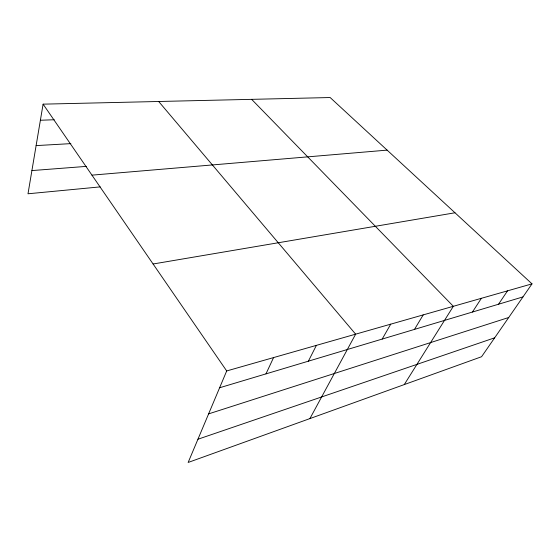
<?xml version="1.0" encoding="UTF-8"?>
<svg xmlns="http://www.w3.org/2000/svg" width="560" height="560" viewBox="0 0 560 560"><rect width="100%" height="100%" fill="white"/><g stroke="black" fill="none" stroke-linecap="round" stroke-linejoin="round"><path stroke-width="0.84" d="M532 283.864L226.695 370.951L188.153 462.462L481.572 356.727L532 283.864L330.148 97.538L43.099 104.153L28 193.781L100.184 186.886M265.979 373.87L273.574 357.581M308.385 361.172L316.386 345.366M309.911 418.586L355.635 334.166L158.683 101.493M382.186 339.073L390.733 324.156M414.484 329.399L423.206 314.895M404.264 384.587L453.341 306.299L251.65 99.351M472.444 312.046L481.383 298.298M498.54 304.227L507.542 290.836M197.932 439.236L494.662 337.813M208.614 413.882L508.725 317.492M219.618 387.758L522.963 296.912M153.097 263.998L454.986 212.772M91.952 175.147L387.121 150.129M31.913 170.576L86.548 166.369M36.12 145.6L70.861 143.626M40.39 120.253L54.236 119.749M43.099 104.153L226.695 370.951"/></g></svg>
